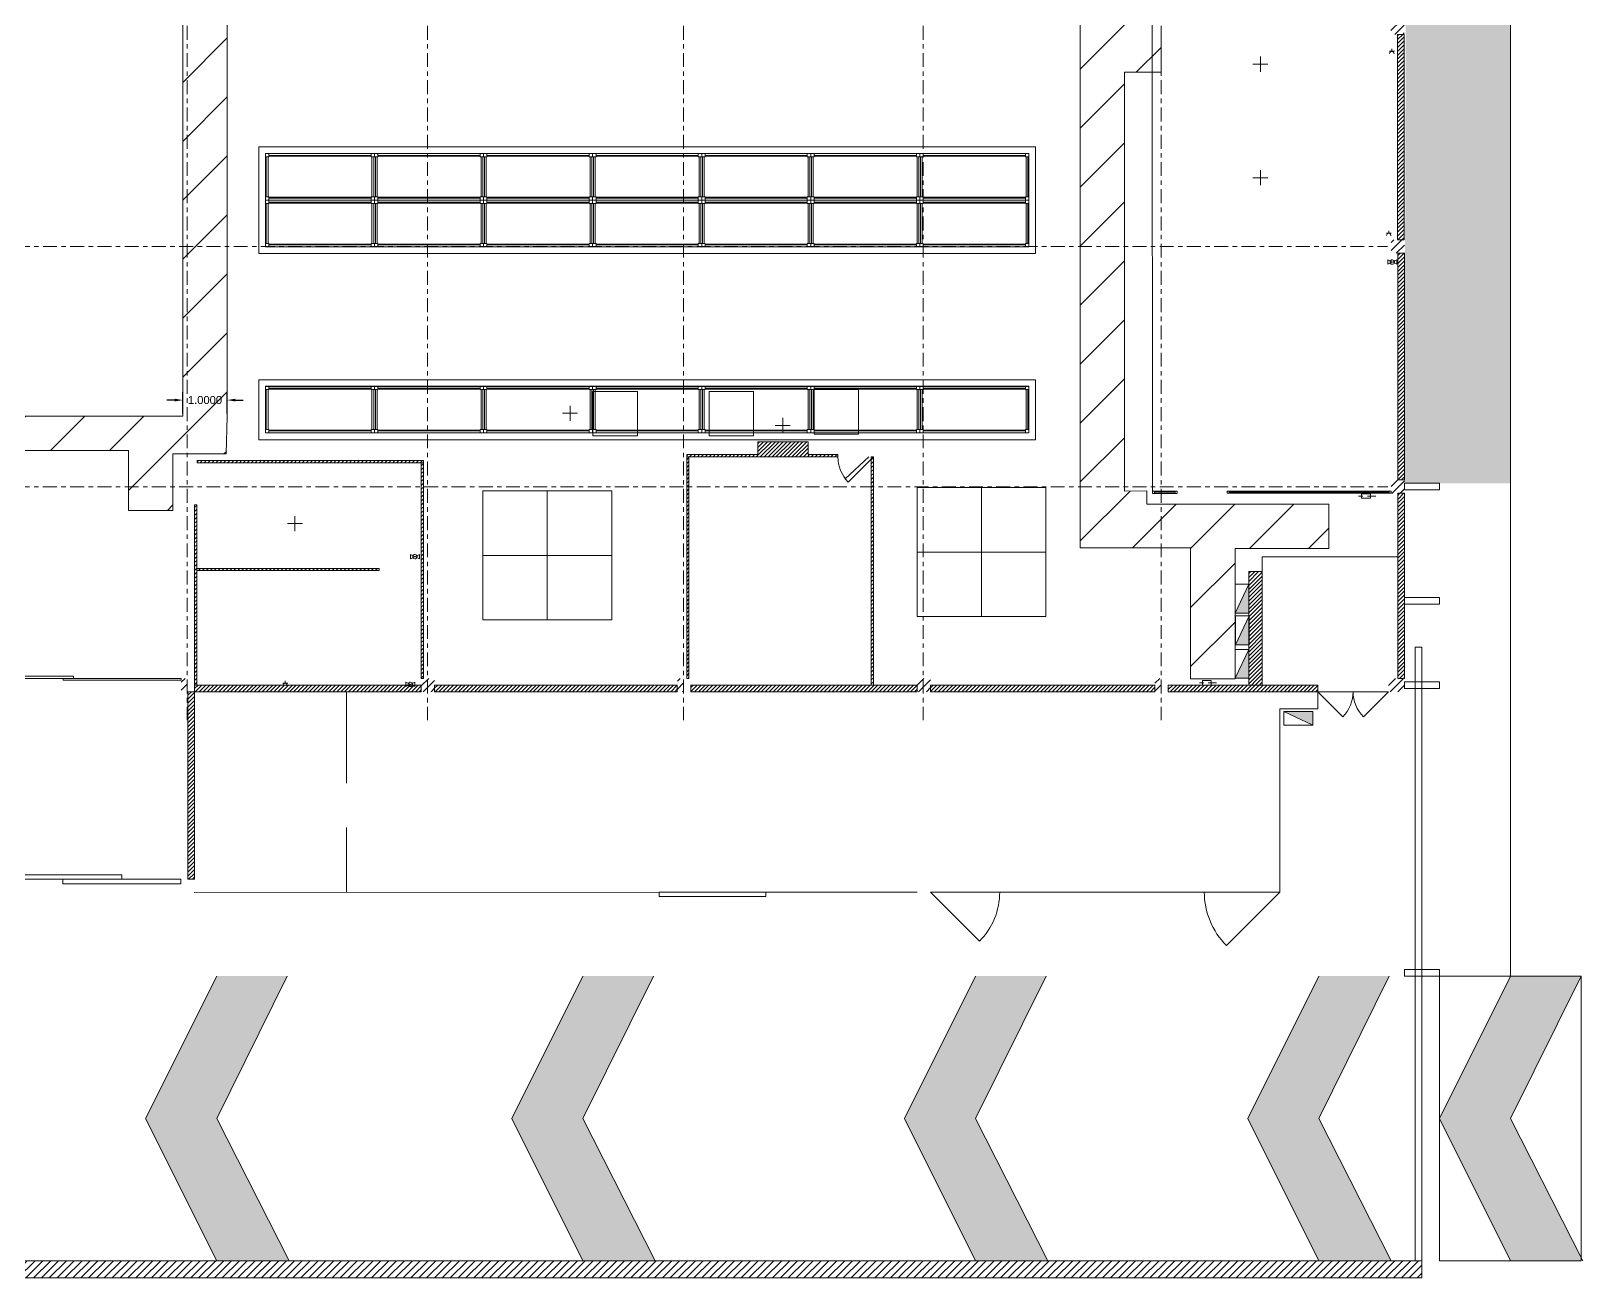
# Model space of a CAD drawing. Header units: inches. Extents: x -5.4 to 87.9, y -12.2 to 39.7.
# Drawn here: x 18.11 to 53.01, y -12.24 to 15.8 of the extents above; entities that cross this region are included whole.
import ezdxf

# ---------------------------------------------------------------- set-up
doc = ezdxf.new("R2010")
doc.units = ezdxf.units.IN
doc.header["$LTSCALE"] = 0.25
doc.header["$MEASUREMENT"] = 0
doc.linetypes.add('CENTER', pattern=[2, 1.25, -0.25, 0.25, -0.25])
doc.linetypes.add('CENTER2', pattern=[1.125, 0.75, -0.125, 0.125, -0.125])
doc.layers.get('Defpoints').update_dxf_attribs({"lineweight": 9})
for name, color, linetype, lineweight in [('C. roedores', 240, 'Continuous', 5), ('DIVISIONES EN ALUMINIO', 8, 'Continuous', 9), ('Electrico', 7, 'Continuous', 5), ('ESTIBAS', 40, 'Continuous', 5), ('FLUJO_PERSONAL', 253, 'Continuous', 5), ('HATCH 251', 251, 'Continuous', 5), ('INS. REP', 252, 'Continuous', 5), ('MUEBLES', 8, 'Continuous', 5), ('Muro Estructural', 164, 'Continuous', 5), ('PERIFERICOS', 7, 'Continuous', 5), ('PUERTAS', 2, 'Continuous', 5), ('PUNTO FIJO', 3, 'Continuous', 5), ('Sum agua pot', 106, 'Continuous', 5), ('VEGETACION', 3, 'Continuous', 5)]:
    doc.layers.add(name, color=color, linetype=linetype, lineweight=lineweight)
for name, color, linetype, lineweight, transparency in [('COTAS', 7, 'Continuous', 9, 0.6), ('EJES', 1, 'CENTER', 9, 0.6), ('HATCH 253', 251, 'Continuous', 5, 0.8)]:
    doc.layers.add(name, color=color, linetype=linetype, lineweight=lineweight, transparency=transparency)
doc.layers.get('COTAS').off()
doc.styles.get("Standard").update_dxf_attribs({"font": 'arial.ttf'})
doc.dimstyles.get("Standard").update_dxf_attribs({"dimtxt": 0.18, "dimasz": 0.18, "dimexe": 0.18, "dimexo": 0.0625, "dimgap": 0.09, "dimtad": 0, "dimtih": 1, "dimtoh": 1, "dimdec": 4, "dimzin": 0, "dimdsep": 46, "dimtxsty": 'Standard', "dimcen": 0.09, "dimadec": 0, "dimazin": 0, "dimtfac": 1, "dimtdec": 4, "dimtofl": 0, "dimtmove": 0, "dimatfit": 3, "dimfxl": 1, "dimtolj": 1, "dimtzin": 0, "dimarcsym": 0})

# ---------------------------------------------------------------- blocks, each defined once
blk = doc.blocks.new('Estructural')
at = {"layer": 'HATCH 253'}
h = blk.add_hatch(dxfattribs=at)
h.set_pattern_fill('ANSI31', color=256)
h.paths.add_polyline_path([(5.722, 0.208), (5.722, -0.092), (6.022, -0.092), (6.022, 0.208)])
h.paths.add_polyline_path([(0.432, 0.208), (0.432, -0.092), (0.792, -0.092), (0.792, 0.208)])
h.paths.add_polyline_path([(11.152, 0.208), (11.152, -0.092), (11.452, -0.092), (11.452, 0.208)])
h.paths.add_polyline_path([(16.842, 0.208), (16.542, 0.208), (16.542, -0.092), (16.842, -0.092)])
h.paths.add_polyline_path([(21.912, 0.208), (21.912, -0.092), (22.212, -0.092), (22.212, 0.208)])
h.paths.add_polyline_path([(27.612, 0.208), (27.312, 0.208), (27.312, -0.092), (27.612, -0.092)])
h.paths.add_polyline_path([(33.372, 0.208), (33.072, 0.208), (33.072, -0.092), (33.372, -0.092)])
h.paths.add_polyline_path([(38.462, -0.092), (38.762, -0.092), (38.762, 0.208), (38.462, 0.208)])
h.paths.add_polyline_path([(43.812, 0.208), (43.812, -0.092), (44.112, -0.092), (44.112, 0.208)])
h.paths.add_polyline_path([(49.062, 0.208), (49.062, -0.092), (49.422, -0.092), (49.422, 0.208)])
h.paths.add_polyline_path([(49.122, -4.952), (49.422, -4.952), (49.422, -4.652), (49.122, -4.652)])
h.paths.add_polyline_path([(49.122, -9.232), (49.122, -9.532), (49.422, -9.532), (49.422, -9.232)])
h.paths.add_polyline_path([(49.126, -14.112), (49.126, -14.412), (49.426, -14.412), (49.426, -14.112)])
h.paths.add_polyline_path([(49.43, -19.272), (49.43, -18.972), (49.13, -18.972), (49.13, -19.272)])
h.paths.add_polyline_path([(49.434, -23.892), (49.134, -23.892), (49.134, -24.192), (49.434, -24.192)])
h.paths.add_polyline_path([(49.134, -29.592), (49.434, -29.592), (49.434, -29.292), (49.134, -29.292)])
h.paths.add_polyline_path([(49.434, -33.752), (49.074, -33.752), (49.074, -34.052), (49.434, -34.052)])
h.paths.add_polyline_path([(44.124, -33.752), (43.962, -33.752), (43.962, -34.052), (44.124, -34.052)])
h.paths.add_polyline_path([(38.774, -33.752), (38.474, -33.752), (38.474, -34.052), (38.774, -34.052)])
h.paths.add_polyline_path([(44.124, -34.052), (44.124, -33.752), (43.824, -33.752), (43.824, -34.052)])
h.paths.add_polyline_path([(27.462, -33.752), (27.324, -33.752), (27.324, -34.052), (27.462, -34.052)])
h.paths.add_polyline_path([(27.624, -33.752), (27.462, -33.752), (27.462, -34.052), (27.624, -34.052)])
h.paths.add_polyline_path([(33.222, -34.052), (33.384, -34.052), (33.384, -33.752), (33.222, -33.752)], flags=17)
h.paths.add_polyline_path([(33.084, -34.052), (33.384, -34.052), (33.384, -33.752), (33.084, -33.752)])
h.paths.add_polyline_path([(11.302, -34.052), (11.464, -34.052), (11.464, -33.752), (11.302, -33.752)], flags=17)
h.paths.add_polyline_path([(11.164, -34.052), (11.464, -34.052), (11.464, -33.752), (11.164, -33.752)])
h.paths.add_polyline_path([(16.692, -34.052), (16.854, -34.052), (16.854, -33.752), (16.692, -33.752)], flags=17)
h.paths.add_polyline_path([(16.554, -34.052), (16.854, -34.052), (16.854, -33.752), (16.554, -33.752)])
h.paths.add_polyline_path([(22.062, -34.052), (22.224, -34.052), (22.224, -33.752), (22.062, -33.752)], flags=17)
h.paths.add_polyline_path([(21.924, -34.052), (22.224, -34.052), (22.224, -33.752), (21.924, -33.752)])
h.paths.add_polyline_path([(6.034, -33.752), (5.883, -33.752), (5.884, -34.052), (6.034, -34.052)])
h.paths.add_polyline_path([(5.734, -34.052), (6.034, -34.052), (6.034, -33.752), (5.734, -33.752)])
h.paths.add_polyline_path([(0.804, -34.052), (0.804, -33.752), (0.444, -33.752), (0.444, -34.052)])
h.paths.add_polyline_path([(0.444, -29.442), (0.444, -29.592), (0.744, -29.592), (0.744, -29.442)])
h.paths.add_polyline_path([(0.444, -23.892), (0.444, -24.042), (0.744, -24.042), (0.744, -23.892)])
h.paths.add_polyline_path([(0.744, -23.892), (0.444, -23.892), (0.444, -24.192), (0.744, -24.192)])
h.paths.add_polyline_path([(0.744, -29.292), (0.444, -29.292), (0.444, -29.592), (0.744, -29.592)])
h.paths.add_polyline_path([(0.44, -18.972), (0.44, -19.122), (0.74, -19.122), (0.74, -18.972)])
h.paths.add_polyline_path([(0.74, -19.272), (0.74, -18.972), (0.44, -18.972), (0.44, -19.272)])
h.paths.add_polyline_path([(0.436, -14.112), (0.436, -14.412), (0.736, -14.412), (0.736, -14.112)])
h.paths.add_polyline_path([(0.432, -9.232), (0.432, -9.532), (0.732, -9.532), (0.732, -9.232)])
h.paths.add_polyline_path([(0.732, -4.802), (0.732, -4.652), (0.432, -4.652), (0.432, -4.802)])
h.paths.add_polyline_path([(0.732, -4.952), (0.732, -4.652), (0.432, -4.652), (0.432, -4.952)])
at = {"layer": 'EJES'}
for p, q in [((22.062, -0.092), (22.062, -34.692)), ((27.462, -0.092), (27.462, -34.692)), ((33.222, -0.092), (33.222, -34.692)), ((38.612, -0.092), (38.612, -34.692)), ((43.962, -0.092), (43.962, -34.692)), ((0.445, -24.042), (49.056, -24.042)), ((0.444, -29.442), (49.064, -29.442))]:
    blk.add_line(p, q, dxfattribs=at)
blk = doc.blocks.new('*U122')
at = {"layer": 'DIVISIONES EN ALUMINIO', "color": 0}
blk.add_line((-244071.466, 239164.854), (-244071.078, 239164.854), dxfattribs=at)
for points in [[(-244071.506, 239164.874), (-244071.466, 239164.874), (-244071.466, 239164.834), (-244071.506, 239164.834)], [(-244071.466, 239164.874), (-244071.078, 239164.874), (-244071.078, 239164.834), (-244071.466, 239164.834)], [(-244071.078, 239164.874), (-244071.038, 239164.874), (-244071.038, 239164.834), (-244071.078, 239164.834)]]:
    blk.add_lwpolyline(points, close=True, dxfattribs=at)
blk = doc.blocks.new('*U121')
at = {"layer": 'DIVISIONES EN ALUMINIO', "color": 0}
blk.add_line((-244070.068, 239164.854), (-244067.073, 239164.854), dxfattribs=at)
for points in [[(-244070.108, 239164.874), (-244070.068, 239164.874), (-244070.068, 239164.834), (-244070.108, 239164.834)], [(-244070.068, 239164.874), (-244067.073, 239164.874), (-244067.073, 239164.834), (-244070.068, 239164.834)], [(-244067.073, 239164.874), (-244067.033, 239164.874), (-244067.033, 239164.834), (-244067.073, 239164.834)]]:
    blk.add_lwpolyline(points, close=True, dxfattribs=at)
blk = doc.blocks.new('RACK 2.05x0.99')
at = {"layer": 'MUEBLES', "color": 5}
for p, q in [((0.018, 0.014), (0.018, 0.914)), ((0.058, 0.014), (0.058, 0.914)), ((2.394, 0.014), (2.394, 0.914)), ((2.434, 0.014), (2.434, 0.914))]:
    blk.add_line(p, q, dxfattribs=at)
at = {"layer": 'MUEBLES', "color": 1}
for p, q in [((0.076, 0.99), (2.376, 0.99)), ((0.076, 0.99), (0.076, 0.925)), ((0.076, 0.945), (2.376, 0.945)), ((0.076, 0.925), (2.376, 0.925)), ((2.376, 0.99), (2.376, 0.925)), ((0.076, 0.003), (2.376, 0.003)), ((0.076, -0.062), (0.076, 0.003)), ((2.376, -0.062), (2.376, 0.003)), ((0.076, -0.017), (2.376, -0.017)), ((0.076, -0.062), (2.376, -0.062))]:
    blk.add_line(p, q, dxfattribs=at)
at = {"layer": 'MUEBLES', "color": 5}
for points in [[(0, 0.99), (0, 0.914), (0.076, 0.914), (0.076, 0.99)], [(2.376, 0.99), (2.376, 0.914), (2.452, 0.914), (2.452, 0.99)], [(0, -0.062), (0, 0.014), (0.076, 0.014), (0.076, -0.062)], [(2.376, -0.062), (2.376, 0.014), (2.452, 0.014), (2.452, -0.062)]]:
    blk.add_lwpolyline(points, close=True, dxfattribs=at)
blk = doc.blocks.new('*D93')
at = {"layer": 'Defpoints', "color": 0, "transparency": 16777216}
for p in [(22.518, 7.497), (21.518, 7.132), (22.518, 7.132)]:
    blk.add_point(p, dxfattribs=at)
at = {"layer": 'FLUJO_PERSONAL', "color": 0, "lineweight": -2, "transparency": 16777216}
for p, q in [((21.338, 7.497), (21.158, 7.497)), ((21.518, 7.195), (21.518, 7.677)), ((22.518, 7.195), (22.518, 7.677)), ((22.698, 7.497), (22.878, 7.497))]:
    blk.add_line(p, q, dxfattribs=at)
at = {"layer": 'FLUJO_PERSONAL', "color": 0, "transparency": 16777216}
for points in [[(21.338, 7.527), (21.338, 7.467), (21.518, 7.497)], [(22.698, 7.527), (22.698, 7.467), (22.518, 7.497)]]:
    blk.add_solid(points, dxfattribs=at)
at = {"layer": 'FLUJO_PERSONAL', "color": 0, "transparency": 16777216, "insert": (22.018, 7.497), "char_height": 0.18, "attachment_point": 5}
blk.add_mtext('\\A1;1.0000', dxfattribs=at)
blk = doc.blocks.new('*U97')
at = {"layer": 'C. roedores', "color": 0, "linetype": 'CENTER2', "transparency": 16777216}
blk.add_line((0.22, 0), (-0.22, 0), dxfattribs=at)
blk = doc.blocks.new('Trampa rat')
at = {"layer": 'C. roedores'}
blk.add_lwpolyline([(0.32, 0), (0.32, 0.1), (0.12, 0.1), (0.12, 0)], close=True, dxfattribs=at)
at = {"layer": 'C. roedores', "linetype": 'CENTER2'}
blk.add_blockref('*U97', (0.22, 0.05), dxfattribs=at)
blk = doc.blocks.new('agua pot')
at = {"layer": 'Sum agua pot'}
for p, q in [((0, 0), (0, 0.1)), ((0.2, 0.1), (0, 0)), ((0.2, 0), (0, 0.1)), ((0.2, 0.1), (0.2, 0))]:
    blk.add_line(p, q, dxfattribs=at)
blk.add_ellipse((0.1, 0.05), major_axis=(-0.0476, -0.0153), ratio=1, dxfattribs=at)
blk = doc.blocks.new('*U103')
at = {"layer": 'PUNTO FIJO', "color": 0, "linetype": 'CENTER2', "transparency": 16777216}
for p, q in [((-0.17, 0), (-0.01, 0)), ((0, 0.01), (0, 0.17)), ((0.01, 0), (0.17, 0)), ((0, -0.17), (0, -0.01))]:
    blk.add_line(p, q, dxfattribs=at)
at = {"layer": 'PUNTO FIJO', "color": 0, "linetype": 'Continuous', "transparency": 16777216}
for p, q in [((-0.005, 0), (0.005, 0)), ((0, -0.005), (0, 0.005))]:
    blk.add_line(p, q, dxfattribs=at)
blk = doc.blocks.new('*U104')
at = {"layer": 'PUNTO FIJO', "color": 0, "linetype": 'CENTER2', "transparency": 16777216}
for p, q in [((-0.17, 0), (-0.01, 0)), ((0, 0.01), (0, 0.17)), ((0.01, 0), (0.17, 0)), ((0, -0.17), (0, -0.01))]:
    blk.add_line(p, q, dxfattribs=at)
at = {"layer": 'PUNTO FIJO', "color": 0, "linetype": 'Continuous', "transparency": 16777216}
for p, q in [((-0.005, 0), (0.005, 0)), ((0, -0.005), (0, 0.005))]:
    blk.add_line(p, q, dxfattribs=at)
blk = doc.blocks.new('*U107')
at = {"layer": 'PUNTO FIJO', "color": 0, "linetype": 'CENTER2', "transparency": 16777216}
for p, q in [((-0.17, 0), (-0.01, 0)), ((0, 0.01), (0, 0.17)), ((0.01, 0), (0.17, 0)), ((0, -0.17), (0, -0.01))]:
    blk.add_line(p, q, dxfattribs=at)
at = {"layer": 'PUNTO FIJO', "color": 0, "linetype": 'Continuous', "transparency": 16777216}
for p, q in [((-0.005, 0), (0.005, 0)), ((0, -0.005), (0, 0.005))]:
    blk.add_line(p, q, dxfattribs=at)
blk = doc.blocks.new('*U108')
at = {"layer": 'PUNTO FIJO', "color": 0, "linetype": 'CENTER2', "transparency": 16777216}
for p, q in [((-0.17, 0), (-0.01, 0)), ((0, 0.01), (0, 0.17)), ((0.01, 0), (0.17, 0)), ((0, -0.17), (0, -0.01))]:
    blk.add_line(p, q, dxfattribs=at)
at = {"layer": 'PUNTO FIJO', "color": 0, "linetype": 'Continuous', "transparency": 16777216}
for p, q in [((-0.005, 0), (0.005, 0)), ((0, -0.005), (0, 0.005))]:
    blk.add_line(p, q, dxfattribs=at)
blk = doc.blocks.new('*U109')
at = {"layer": 'PUNTO FIJO', "color": 0, "linetype": 'CENTER2', "transparency": 16777216}
for p, q in [((-0.17, 0), (-0.01, 0)), ((0, 0.01), (0, 0.17)), ((0.01, 0), (0.17, 0)), ((0, -0.17), (0, -0.01))]:
    blk.add_line(p, q, dxfattribs=at)
at = {"layer": 'PUNTO FIJO', "color": 0, "linetype": 'Continuous', "transparency": 16777216}
for p, q in [((-0.005, 0), (0.005, 0)), ((0, -0.005), (0, 0.005))]:
    blk.add_line(p, q, dxfattribs=at)
blk = doc.blocks.new('A$C02151489')
at = {"layer": 'PUNTO FIJO', "linetype": 'CENTER2'}
for name, p in [('*U109', (43.676, 14.855)), ('*U108', (43.676, 12.301)), ('*U104', (28.153, 7.005)), ('*U103', (32.935, 6.73)), ('*U107', (21.965, 4.525))]:
    blk.add_blockref(name, p, dxfattribs=at)
blk = doc.blocks.new('suministro de corriente')
at = {"layer": 'Electrico'}
for p, q in [((0, 0.105), (0.11, 0.105)), ((0.051, 0.105), (0.051, 0.155))]:
    blk.add_line(p, q, dxfattribs=at)
blk.add_arc((0.05, 0.05), 0.0502, 355.1831, 175.1831, dxfattribs=at)
blk = doc.blocks.new('A$C763432CF')
at = {"layer": 'Electrico'}
for p in [(48.538, 18.706), (48.467, 14.614), (23.65, 4.496)]:
    blk.add_blockref('suministro de corriente', p, dxfattribs=at)
blk = doc.blocks.new('Cajon Electrico')
at = {"layer": 'Electrico'}
h = blk.add_hatch(color=256, dxfattribs=at)
h.dxf.hatch_style = 1
h.paths.add_polyline_path([(0.306, 0.65), (0, 0), (0.306, 0)])
blk.add_line((0.306, 0.65), (0, 0), dxfattribs=at)
blk.add_lwpolyline([(0.306, 0), (0, 0), (0, 0.65), (0.306, 0.65)], close=True, dxfattribs=at)

msp = doc.modelspace()

# ---------------------------------------------------------------- hatches: boundary and pattern name
at = {"layer": 'FLUJO_PERSONAL', "transparency": 33554485}
h = msp.add_hatch(dxfattribs=at)
h.set_pattern_fill('ANSI31', color=256, scale=7.5)
h.set_pattern_definition([(45, (68.6454, 3.4309), (-0.662913, 0.662913), [])])
h.paths.add_polyline_path([(26.12457, 24.66107), (21.61819, 24.66107), (21.61819, 21.88), (21.29875, 21.88), (21.29875, 30.126), (21.44419, 30.126), (21.44419, 31.79055), (21.29875, 31.79055), (20.29875, 31.79055), (20.29875, 21.07), (21.51819, 21.07), (21.51819, 7.13203), (17.24819, 7.13203), (17.24819, 8.1454), (5.13063, 8.15088), (5.13063, 7.15088), (9.94556, 7.15088), (9.94556, 6.11243), (10.94556, 6.11243), (10.94556, 7.15088), (12.47963, 7.15088), (12.47963, 6.15088), (13.47751, 6.15088), (13.47751, 7.15088), (16.24819, 7.15088), (16.24819, 4.7354), (17.24819, 4.7354), (17.24819, 6.36144), (20.29875, 6.36144), (20.29875, 5.01702), (21.29875, 5.01702), (21.29875, 6.28505), (22.49694, 6.28505), (22.51819, 7.1278), (22.51819, 19.67481), (41.70172, 19.67481), (41.70172, 4.17481), (44.18172, 4.17481), (44.18172, 1.22887), (45.18172, 1.22887), (45.18172, 4.15635), (47.29083, 4.15635), (47.29083, 5.15635), (43.1966, 5.15635), (43.1966, 5.45635), (42.69667, 5.448), (42.69667, 14.87), (43.51819, 14.87), (43.51819, 15.87), (42.69667, 15.87), (42.69667, 16.02), (43.51819, 16.02), (43.51819, 16.9467), (42.69667, 16.9467), (42.69667, 18.90726), (43.19667, 18.90726), (43.19667, 25.8), (42.19667, 25.8), (42.19667, 20.73), (38.6424, 20.73), (38.6424, 24.73916), (37.6424, 24.73916), (37.6424, 20.73), (31.63033, 20.73), (31.63033, 21.824), (29.51149, 21.824), (29.51149, 20.73), (26.12457, 20.73)])
at = {"layer": 'HATCH 253'}
h = msp.add_hatch(color=256, dxfattribs=at)
h.dxf.hatch_style = 1
h.paths.add_polyline_path([(20.68337, -8.65563), (22.28157, -11.85626), (23.90882, -11.85626), (22.28157, -8.65563), (23.86815, -5.455), (22.28157, -5.455)])
h = msp.add_hatch(color=256, dxfattribs=at)
h.dxf.hatch_style = 1
h.paths.add_polyline_path([(28.91904, -8.65563), (30.51724, -11.85626), (32.14449, -11.85626), (30.51724, -8.65563), (32.10382, -5.455), (30.51724, -5.455)])
h = msp.add_hatch(color=256, dxfattribs=at)
h.dxf.hatch_style = 1
h.paths.add_polyline_path([(37.74784, -8.65563), (39.34604, -11.85626), (40.97328, -11.85626), (39.34604, -8.65563), (40.93261, -5.455), (39.34604, -5.455)])
h = msp.add_hatch(color=256, dxfattribs=at)
h.dxf.hatch_style = 1
h.paths.add_polyline_path([(45.46602, -8.65563), (47.06421, -11.85626), (48.69146, -11.85626), (47.06421, -8.65563), (48.65079, -5.455), (47.06421, -5.455)])
at = {"layer": 'INS. REP'}
h = msp.add_hatch(dxfattribs=at)
h.set_pattern_fill('ANSI31', color=256, scale=0.5)
h.paths.add_polyline_path([(16.10295, 0.94), (16.11, 0.94), (16.11, 1.04), (11.02, 1.04), (11.02, 0.93888), (16.00295, 0.93888), (16.00295, -3.47738), (13.47475, -3.47738), (13.47475, -3.57738), (16.10295, -3.57738)])
h.paths.add_polyline_path([(10.79662, 0.94), (10.71998, 0.94), (10.72002, 1.09464), (8.17149, 1.09464), (8.17149, 3.77697), (8.02149, 3.77697), (8.02149, 1.09464), (5.59, 1.09464), (5.59, 0.94464), (10.65475, 0.94001), (10.65475, -1.14738), (9.24087, -1.14738), (9.22541, -3.47738), (8.24475, -3.47738), (8.24475, -3.57738), (9.22475, -3.57738), (9.32475, -3.57738), (9.34021, -1.24738), (10.65475, -1.24738), (10.65475, -3.27738), (10.79662, -3.27738)])
h.paths.add_polyline_path([(13.35295, 3.47888), (10.97295, 3.47888), (10.97295, 3.37888), (13.35295, 3.37888)])
h.paths.add_polyline_path([(10.87295, 5.77088), (10.77149, 5.77088), (10.77149, 4.13697), (9.56149, 4.13697), (9.62149, 4.07697), (10.77149, 4.07697), (10.77149, 1.24), (10.87295, 1.24), (10.87295, 3.37888), (10.97295, 3.37888), (10.97295, 3.47888), (10.97295, 4.01888), (10.87295, 4.01888)])
h.paths.add_polyline_path([(12.50295, 5.87088), (10.87295, 5.87088), (10.87295, 5.77088), (12.50295, 5.77088)])
h.paths.add_polyline_path([(16.05295, 5.87888), (13.55295, 5.87888), (13.55295, 5.77888), (16.05295, 5.77888)])
h.paths.add_polyline_path([(13.55295, 5.77888), (13.45295, 5.77888), (13.45295, 3.37888), (13.55295, 3.37888)])
edge = h.paths.add_edge_path()
edge.add_line((16.21, 4.83268), (16.16, 4.83268))
edge.add_arc((16.06168, 5.87849), 1.05043, 272.636389, 275.370584, ccw=False)
edge.add_line((16.11, 4.82918), (16.11, 1.24))
edge.add_line((16.11, 1.24), (16.21, 1.24))
edge.add_line((16.21, 1.24), (16.21, 4.83268))
h.paths.add_polyline_path([(21.83475, 5.13888), (21.78475, 5.13888), (21.78475, 1.09), (21.83475, 1.09)])
h.paths.add_polyline_path([(26.88, 1.09), (21.78, 1.09), (21.78, 0.94), (26.88, 0.94)])
h.paths.add_polyline_path([(25.93301, 3.71126), (21.83475, 3.71126), (21.83475, 3.66126), (25.93301, 3.66126)])
h.paths.add_polyline_path([(26.93, 6.08626), (26.88, 6.08626), (26.88, 1.24), (26.93, 1.24)])
h.paths.add_polyline_path([(32.64, 1.09), (27.18, 1.09), (27.18, 0.94), (32.64, 0.94)])
h.paths.add_polyline_path([(38.03, 1.09), (32.94, 1.09), (32.94, 0.94), (38.03, 0.94)])
h.paths.add_polyline_path([(36.25, 6.27), (35.58, 6.27), (35.58, 6.56), (34.45, 6.56), (34.45, 6.27), (32.85, 6.27), (32.85, 6.22), (36.25, 6.22)])
h.paths.add_polyline_path([(32.9, 6.22), (32.85, 6.22), (32.85, 1.24), (32.9, 1.24)])
h.paths.add_polyline_path([(37.05, 6.22), (37, 6.17), (37, 1.09), (37.05, 1.09)])
h.paths.add_polyline_path([(45.79, 3.64), (45.49, 3.64), (45.49, 1.09), (45.79, 1.09)])
h.paths.add_polyline_path([(47.04, 1.09), (43.68, 1.09), (43.68, 0.94), (47.04, 0.94)])
h.paths.add_polyline_path([(43.38, 1.09), (38.33, 1.09), (38.33, 0.94), (43.38, 0.94)])
h.paths.add_polyline_path([(48.99, 5.4), (48.84, 5.4), (48.84, 1.24), (48.99, 1.24)])
h.paths.add_polyline_path([(48.99, 10.8), (48.84, 10.8), (48.84, 5.7), (48.99, 5.7)])
h.paths.add_polyline_path([(48.98606, 15.72), (48.83606, 15.72), (48.83606, 11.1), (48.98606, 11.1)])
h.paths.add_polyline_path([(48.98213, 16.24026), (48.83213, 16.24013), (48.83213, 16.02), (48.98213, 16.02)])
h.paths.add_polyline_path([(48.98213, 20.58), (48.83213, 20.58), (48.83213, 16.24013), (48.98213, 16.24026)])
h.paths.add_polyline_path([(48.97819, 25.46), (48.82819, 25.46), (48.82819, 20.88), (48.97819, 20.88)])
h.paths.add_polyline_path([(48.97819, 29.03905), (48.82819, 29.03905), (48.82819, 25.76), (48.97819, 25.76)])
h.paths.add_polyline_path([(48.97819, 34.9), (48.82819, 34.9), (48.82819, 30.34), (48.97819, 30.34)])
h.paths.add_polyline_path([(49.77819, 35.2), (48.97819, 35.2), (48.97819, 35.05), (49.62819, 35.05), (49.62819, 33.83), (48.97819, 33.83), (48.97819, 33.68), (49.77819, 33.68)])
h.paths.add_polyline_path([(48.61819, 35.2), (43.66819, 35.2), (43.66819, 35.05), (48.61819, 35.05)])
h.paths.add_polyline_path([(43.36819, 35.2), (38.31819, 35.2), (38.31819, 35.05), (43.36819, 35.05)])
h.paths.add_polyline_path([(37.87819, 35.2), (32.92819, 35.2), (32.92819, 35.05), (37.87819, 35.05)])
h.paths.add_polyline_path([(32.62819, 35.2), (31.4007, 35.2), (31.3527, 35.152), (31.36819, 35.05), (32.62819, 35.05)])
h.paths.add_polyline_path([(31.36819, 35.152), (31.36819, 35.2), (27.16819, 35.2), (27.16819, 35.05), (31.36819, 35.05)])
h.paths.add_polyline_path([(26.86819, 35.2), (21.76819, 35.2), (21.76819, 35.05), (26.86819, 35.05)])
h.paths.add_polyline_path([(21.46819, 35.2), (16.39819, 35.2), (16.39819, 35.05), (18.24382, 35.05), (18.24382, 35.06301), (19.69382, 35.06301), (21.14382, 35.06301), (21.14382, 35.05), (21.46819, 35.05)])
h.paths.add_polyline_path([(16.09819, 35.2), (11.00819, 35.2), (11.00819, 35.05), (16.09819, 35.05)])
h.paths.add_polyline_path([(10.70819, 35.2), (5.57819, 35.2), (5.57819, 35.05), (10.70819, 35.05)])
h.paths.add_polyline_path([(5.29819, 35.2), (0.34819, 35.2), (0.34819, 35.05), (5.29819, 35.05)])
h.paths.add_polyline_path([(0.13819, 34.9), (-0.01181, 34.9), (-0.01181, 30.34), (0.13819, 30.34)])
h.paths.add_polyline_path([(0.13819, 30.04), (-0.01181, 30.04), (-0.01181, 25.76), (0.13819, 25.76)])
h.paths.add_polyline_path([(0.14213, 25.46), (-0.00787, 25.46), (-0.00787, 20.88), (0.14213, 20.88)])
h.paths.add_polyline_path([(0.14606, 20.58), (-0.00394, 20.58), (-0.00394, 16.02), (0.14606, 16.02)])
h.paths.add_polyline_path([(0.15, 15.72), (0, 15.72), (0, 11.1), (0.15, 11.1)])
h.paths.add_polyline_path([(4.90475, 8.25088), (2.69475, 8.25088), (2.69475, 8.15088), (4.90475, 8.15088)])
h.paths.add_polyline_path([(2.59475, 8.25088), (0.25475, 8.25088), (0.25475, 8.15088), (2.59475, 8.15088)])
h = msp.add_hatch(dxfattribs=at)
h.set_pattern_fill('ANSI31', color=256, scale=0.5)
h.paths.add_polyline_path([(26.93, 6.13626), (21.84475, 6.13626), (21.84475, 6.08626), (26.93, 6.08626)])
h = msp.add_hatch(dxfattribs=at)
h.set_pattern_fill('ANSI31', color=256, scale=0.5)
h.paths.add_polyline_path([(21.78, 0.94), (21.63, 0.94), (21.63, -3.27738), (21.78, -3.27738)])
h = msp.add_hatch(dxfattribs=at)
h.set_pattern_fill('ANSI31', color=256)
h.paths.add_polyline_path([(49.385, -11.85626), (0.43, -11.85626), (0.43, -12.24296), (49.385, -12.24296)])
at = {"layer": 'PUNTO FIJO'}
h = msp.add_hatch(color=256, dxfattribs=at)
h.dxf.hatch_style = 1
h.paths.add_polyline_path([(49.78, -8.65563), (51.37819, -11.85626), (52.96477, -11.85626), (52.96477, -11.77626), (51.37819, -8.65563), (52.96477, -5.455), (51.37819, -5.455)])
at = {"layer": 'VEGETACION'}
h = msp.add_hatch(dxfattribs=at)
h.set_pattern_fill('AR-SAND', color=256, scale=0.21)
h.paths.add_polyline_path([(51.37819, 35.2), (49.77819, 35.2), (49.77819, 33.68), (48.97819, 33.68), (48.97819, 32.24), (50.17819, 32.24), (50.17819, 30.04328), (50.17819, 30.04), (49.02203, 30.04), (49.34114, 29.6597), (49.34114, 29.4203), (49.02123, 29.03905), (49.02123, 18.43509), (49.78491, 17.67142), (49.78491, 16.96858), (49.02123, 16.20491), (48.99, 5.625), (51.37819, 5.625)])
h.paths.add_polyline_path([(50.69546, 29.54, -1), (51.06093, 29.54, -1)], flags=16)
h.paths.add_polyline_path([(51.02213, 23.54542), (51.02213, 22.78542), (49.94213, 22.78542), (49.94213, 23.54542)], flags=16)
h.paths.add_polyline_path([(51.02213, 22.62501), (51.02213, 21.86501), (49.94213, 21.86501), (49.94213, 22.62501)], flags=16)
h.paths.add_polyline_path([(51.02213, 21.7046), (51.02213, 20.9446), (49.94213, 20.9446), (49.94213, 21.7046)], flags=16)

# ---------------------------------------------------------------- linework, layer by layer
at = {"layer": 'ESTIBAS'}
for p, q in [((43.31767, 16.02), (43.32636, 5.45062)), ((38.77788, 10.93978), (23.37948, 10.93978))]:
    msp.add_line(p, q, dxfattribs=at)
for points in [[(40.69348, 10.78978), (23.22948, 10.78978), (23.22948, 12.08978), (23.22948, 12.18978), (23.22948, 13.18978), (40.69348, 13.18978)], [(40.69348, 6.60578), (23.22948, 6.60578), (23.22948, 7.95578), (40.69348, 7.95578)], [(31.16637, 5.4542), (29.71637, 5.4542), (29.71637, 2.5542), (31.16637, 2.5542)], [(40.93, 5.52766), (39.48, 5.52766), (39.48, 2.62766), (40.93, 2.62766)]]:
    msp.add_lwpolyline(points, close=True, dxfattribs=at)
for points in [[(40.54348, 13.03978), (40.54348, 12.03978), (40.54348, 11.93978), (40.54348, 10.93978), (23.37948, 10.93978), (23.37948, 11.93978), (23.37948, 12.03978), (23.37948, 13.03978), (40.54348, 13.03978)], [(40.54348, 7.80578), (23.37948, 7.80578), (23.37948, 6.75778), (40.54348, 6.75778), (40.54348, 7.80578)], [(29.71637, 5.4542), (28.26637, 5.4542), (28.26637, 4.0042), (31.16637, 4.0042)], [(39.48, 5.52766), (38.03, 5.52766), (38.03, 4.07766), (40.93, 4.07766)], [(28.26637, 4.0042), (28.26637, 2.5542), (29.71637, 2.5542)], [(38.03, 4.07766), (38.03, 2.62766), (39.48, 2.62766)]]:
    msp.add_lwpolyline(points, dxfattribs=at)
at = {"layer": 'FLUJO_PERSONAL'}
for points in [[(21.29875, 31.79055), (20.29875, 31.79055), (20.29875, 21.07), (21.51819, 21.07), (21.51819, 7.13203), (17.24819, 7.13203)], [(17.24819, 6.36144), (20.29875, 6.36144), (20.29875, 5.01702), (21.29875, 5.01702), (21.29875, 6.28505), (22.49694, 6.28505), (22.51819, 7.1278), (22.51819, 19.67481)], [(41.70172, 19.67481), (41.70172, 4.17481), (44.18172, 4.17481), (44.18172, 1.22887), (45.18172, 1.22887), (45.18172, 4.15635), (47.29083, 4.15635), (47.29083, 5.15635), (43.1966, 5.15635), (43.1966, 5.45635), (42.69667, 5.448), (42.69667, 14.87), (43.51819, 14.87), (43.51819, 15.87)]]:
    msp.add_lwpolyline(points, dxfattribs=at)
for points in [[(31.74265, 6.68925), (30.74265, 6.68925), (30.74265, 7.69115), (31.74265, 7.69115)], [(34.35513, 6.68925), (33.35513, 6.68925), (33.35513, 7.69115), (34.35513, 7.69115)], [(36.71548, 6.73188), (35.71548, 6.73188), (35.71548, 7.73378), (36.71548, 7.73378)]]:
    msp.add_lwpolyline(points, close=True, dxfattribs=at)
at = {"layer": 'HATCH 251'}
msp.add_lwpolyline([(48.99, -5.455), (49.78, -5.455), (49.78, -5.305), (48.99, -5.305), (48.99, -5.455)], dxfattribs=at)
at = {"layer": 'HATCH 253'}
for p, q in [((20.68337, -8.65563), (22.28157, -5.455)), ((23.86815, -5.455), (22.28157, -8.65563)), ((28.91904, -8.65563), (30.51724, -5.455)), ((32.10382, -5.455), (30.51724, -8.65563)), ((37.74784, -8.65563), (39.34604, -5.455)), ((40.93261, -5.455), (39.34604, -8.65563)), ((45.46602, -8.65563), (47.06421, -5.455)), ((48.65079, -5.455), (47.06421, -8.65563)), ((22.28157, -11.85626), (20.68337, -8.65563)), ((22.28157, -8.65563), (23.90882, -11.85626)), ((30.51724, -11.85626), (28.91904, -8.65563)), ((30.51724, -8.65563), (32.14449, -11.85626)), ((39.34604, -11.85626), (37.74784, -8.65563)), ((39.34604, -8.65563), (40.97328, -11.85626)), ((47.06421, -11.85626), (45.46602, -8.65563)), ((47.06421, -8.65563), (48.69146, -11.85626))]:
    msp.add_line(p, q, dxfattribs=at)
at = {"layer": 'Muro Estructural'}
for p, q in [((51.37819, 35.2), (51.37819, -5.455)), ((21.84475, 6.13626), (26.88475, 6.13626)), ((48.84, 3.97), (45.79, 3.97)), ((45.79, 3.97), (45.79, 3.64)), ((45.79, 3.64), (45.49, 3.64)), ((45.49, 3.64), (45.49, 1.09)), ((45.79, 3.64), (45.79, 1.09)), ((25.20295, -1.11482), (25.20295, 0.94)), ((38.03, 0.94), (37.05, 0.94)), ((25.20295, -3.56582), (25.20295, -2.11425)), ((21.77295, -3.57738), (32.23, -3.56582)), ((38.03, -3.56582), (34.63, -3.56582))]:
    msp.add_line(p, q, dxfattribs=at)
for points in [[(48.83606, 15.72), (48.83606, 11.1), (48.98606, 11.1), (48.98606, 15.72)], [(48.84, 10.8), (48.84, 5.7), (48.99, 5.7), (48.99, 10.8)], [(34.45, 6.27), (32.85, 6.27), (32.85, 6.22), (36.25, 6.22), (36.25, 6.27), (35.58, 6.27), (35.58, 6.56), (34.45, 6.56)], [(21.84475, 6.13626), (26.93, 6.13626), (26.93, 6.08626), (21.84475, 6.08626)], [(26.88, 1.24), (26.88, 6.08626), (26.93, 6.08626), (26.93, 1.24)], [(32.85, 1.24), (32.85, 6.22), (32.9, 6.22), (32.9, 1.24)], [(37, 1.09), (37, 6.22), (37.05, 6.22), (37.05, 1.09)], [(48.84, 5.4), (48.84, 1.24), (48.99, 1.24), (48.99, 5.4)], [(21.83475, 3.71126), (25.93301, 3.71126), (25.93301, 3.66126), (21.83475, 3.66126)], [(21.78, 0.94), (26.88, 0.94), (26.88, 1.09), (21.78, 1.09)], [(27.18, 0.94), (32.64, 0.94), (32.64, 1.09), (27.18, 1.09)], [(32.94, 0.94), (38.03, 0.94), (38.03, 1.09), (32.94, 1.09)], [(38.33, 0.94), (43.38, 0.94), (43.38, 1.09), (38.33, 1.09)], [(43.68, 0.94), (47.04, 0.94), (47.04, 1.09), (43.68, 1.09)], [(21.63, 0.94), (21.63, -3.27738), (21.78, -3.27738), (21.78, 0.94)], [(0.43, -11.85626), (49.385, -11.85626), (49.385, -12.24296), (0.43, -12.24296)]]:
    msp.add_lwpolyline(points, close=True, dxfattribs=at)
for points in [[(21.78475, 5.13888), (21.78475, 1.09), (21.83475, 1.09), (21.83475, 5.13888), (21.78475, 5.13888)], [(38.33, -3.56582), (39.89, -3.56582), (44.49, -3.56582), (46.19, -3.56582), (46.19, 0.55418), (47.04, 0.55418), (47.04, 0.94)]]:
    msp.add_lwpolyline(points, dxfattribs=at)
at = {"layer": 'PUERTAS'}
for p, q in [((47.04, 0.94), (47.60366, 0.37634)), ((47.04, 0.94), (48.63, 0.94)), ((48.63428, 0.94), (48.07061, 0.37634)), ((34.63, -3.56582), (32.23, -3.56582)), ((32.23, -3.56582), (32.23, -3.66582)), ((32.23, -3.66582), (34.63, -3.66582)), ((34.63, -3.66582), (34.63, -3.56582)), ((38.33, -3.56582), (39.43309, -4.66891)), ((46.19, -3.56582), (44.98792, -4.7679))]:
    msp.add_line(p, q, dxfattribs=at)
for points in [[(37.05, 6.22), (36.48431, 5.65431), (36.4136, 5.72503), (36.94347, 6.22)], [(18.83, 1.24), (21.48, 1.24), (21.47965, 1.19864), (18.82965, 1.19864), (18.83, 1.24)], [(18.8233, -3.27738), (21.4733, -3.27738), (21.47295, -3.37738), (18.82295, -3.37738), (18.82295, -3.27738)]]:
    msp.add_lwpolyline(points, dxfattribs=at)
for points in [[(19.06475, 1.24), (19.06475, 1.29), (16.41475, 1.29), (16.41475, 1.24)], [(20.1483, -3.27738), (20.1483, -3.17738), (17.4983, -3.17738), (17.4983, -3.27738)]]:
    msp.add_lwpolyline(points, close=True, dxfattribs=at)
for centre, radius, start, end in [((37.05, 6.22), 0.8, 180, 225), ((47.04, 0.94), 0.79714, 315, 0), ((48.63428, 0.94), 0.79714, 180, 225), ((38.33, -3.56582), 1.56, 315, 0), ((46.19, -3.56582), 1.7, 180, 225)]:
    msp.add_arc(centre, radius, start, end, dxfattribs=at)
at = {"layer": 'PUNTO FIJO'}
for p, q in [((49.78, -8.65563), (51.37819, -5.455)), ((52.96477, -5.455), (51.37819, -8.65563)), ((52.96477, -11.85626), (52.96477, -5.455)), ((51.37819, -11.85626), (49.78, -8.65563)), ((51.37819, -8.65563), (53.00544, -11.85626))]:
    msp.add_line(p, q, dxfattribs=at)
for points in [[(48.99, 5.475), (49.78, 5.475), (49.78, 5.625), (48.99, 5.625), (48.99, 5.475)], [(48.99, 2.905), (49.78, 2.905), (49.78, 3.055), (48.99, 3.055), (48.99, 2.905)], [(49.385, 1.94374), (49.235, 1.94374), (49.235, -4.35626), (49.235, -11.85626), (49.385, -11.85626), (49.385, 1.94374)], [(48.99, 1.015), (49.78, 1.015), (49.78, 1.165), (48.99, 1.165), (48.99, 1.015)]]:
    msp.add_lwpolyline(points, dxfattribs=at)
msp.add_lwpolyline([(52.96477, -11.85626), (49.78, -11.85626), (49.78, -5.455), (52.96477, -5.455)], close=True, dxfattribs=at)

# ---------------------------------------------------------------- block references
at = {"layer": 'C. roedores'}
for p in [(47.90543, 5.28807), (44.32819, 1.09)]:
    msp.add_blockref('Trampa rat', p, dxfattribs=at)
at = {"layer": 'COTAS', "rotation": 180}
for p in [(25.83148, 12.98178), (28.28348, 12.98178), (30.73548, 12.98178), (33.18748, 12.98178), (35.63948, 12.98178), (38.09148, 12.98178), (40.54348, 12.98178), (25.83148, 11.92978), (28.28348, 11.92978), (30.73548, 11.92978), (33.18748, 11.92978), (35.63948, 11.92978), (38.09148, 11.92978), (40.54348, 11.92978), (25.83148, 7.74778), (28.28348, 7.74778), (30.73548, 7.74778), (33.18748, 7.74778), (35.63948, 7.74778), (38.09148, 7.74778), (40.54348, 7.74778)]:
    msp.add_blockref('RACK 2.05x0.99', p, dxfattribs=at)
at = {"layer": 'DIVISIONES EN ALUMINIO', "xscale": -1.199999999999999, "yscale": 1.199999999999999, "zscale": 1.199999999999999, "rotation": 180}
for name, p in [('*U122', (292929.12903, 287003.24866)), ('*U121', (292929.13378, 287003.25128))]:
    msp.add_blockref(name, p, dxfattribs=at)
at = {"layer": 'Electrico'}
for name, p in [('A$C763432CF', (0.11871, -3.46738)), ('Cajon Electrico', (45.18731, 2.70452)), ('Cajon Electrico', (45.19291, 1.99501)), ('Cajon Electrico', (45.18731, 1.24078))]:
    msp.add_blockref(name, p, dxfattribs=at)
at = {"layer": 'Electrico', "rotation": 90}
msp.add_blockref('Cajon Electrico', (46.92794, 0.18516), dxfattribs=at)
at = {"layer": 'Muro Estructural'}
for name, p in [('Estructural', (-0.44376, 34.99163)), ('A$C02151489', (2.07516, 0.19461))]:
    msp.add_blockref(name, p, dxfattribs=at)
at = {"layer": 'PERIFERICOS'}
for p in [(48.61733, 10.55005), (26.64025, 3.92631), (26.53846, 1.05409)]:
    msp.add_blockref('agua pot', p, dxfattribs=at)

# ---------------------------------------------------------------- dimensions: what is measured, and where the dimension line sits
at = {"layer": 'FLUJO_PERSONAL'}
dim = msp.add_linear_dim(base=(22.51819, 7.49713), p1=(21.51819, 7.13203), p2=(22.51819, 7.13203), dimstyle='Standard', dxfattribs=at)
dim.commit()
dim.dimension.update_dxf_attribs({"geometry": '*D93', "text_midpoint": (22.01819, 7.49713)})

doc.saveas('drawing.dxf')
